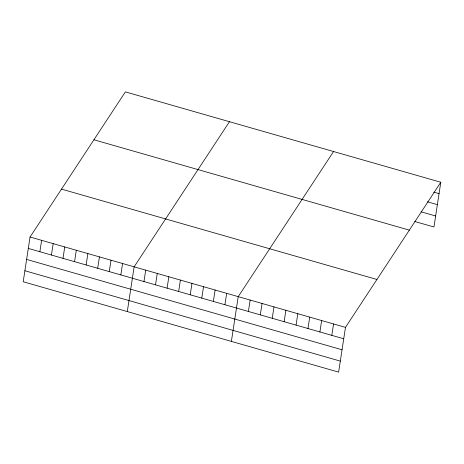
<?xml version="1.0" encoding="UTF-8"?>
<svg xmlns="http://www.w3.org/2000/svg" width="464" height="464" viewBox="0 0 464 464"><rect width="100%" height="100%" fill="white"/><g stroke="black" fill="none" stroke-linecap="round" stroke-linejoin="round"><path stroke-width="0.7" d="M30.05 237.011L23.2 281.752L338.627 372.116L345.477 327.369L440.8 182.248L125.373 91.884L30.05 237.011L345.477 327.369M39.869 251.726L41.615 240.323M51.434 255.038L53.18 243.635M63 258.349L64.745 246.952M74.565 261.667L76.311 250.264M86.13 264.979L87.876 253.576M97.695 268.291L99.441 256.888M109.26 271.602L111.006 260.2M120.826 274.92L122.571 263.517M127.293 311.576L134.137 266.829L229.465 121.701M143.962 281.544L145.702 270.141M155.527 284.855L157.267 273.453M167.092 288.173L168.838 276.77M178.657 291.485L180.403 280.082M190.223 294.797L191.968 283.394M201.788 298.108L203.534 286.706M213.353 301.426L215.099 290.023M224.918 304.738L226.664 293.335M231.385 341.394L238.229 296.647L333.552 151.525M248.402 311.466L250.148 300.063M260.316 314.876L262.061 303.473M272.235 318.292L273.98 306.89M284.148 321.703L285.894 310.3M296.067 325.119L297.813 313.716M307.98 328.529L309.726 317.127M319.899 331.946L321.645 320.543M331.812 335.356L333.558 323.959M440.8 182.248L433.95 226.989L414.752 221.49M433.759 192.131L439.054 193.65M427.443 201.805L437.372 204.653M421.074 211.816L435.638 215.986M93.914 139.774L409.341 230.138M61.503 189.121L376.93 279.479M28.304 248.414L343.731 338.772M26.616 259.417L342.043 349.775M24.882 270.75L340.309 361.114"/></g></svg>
